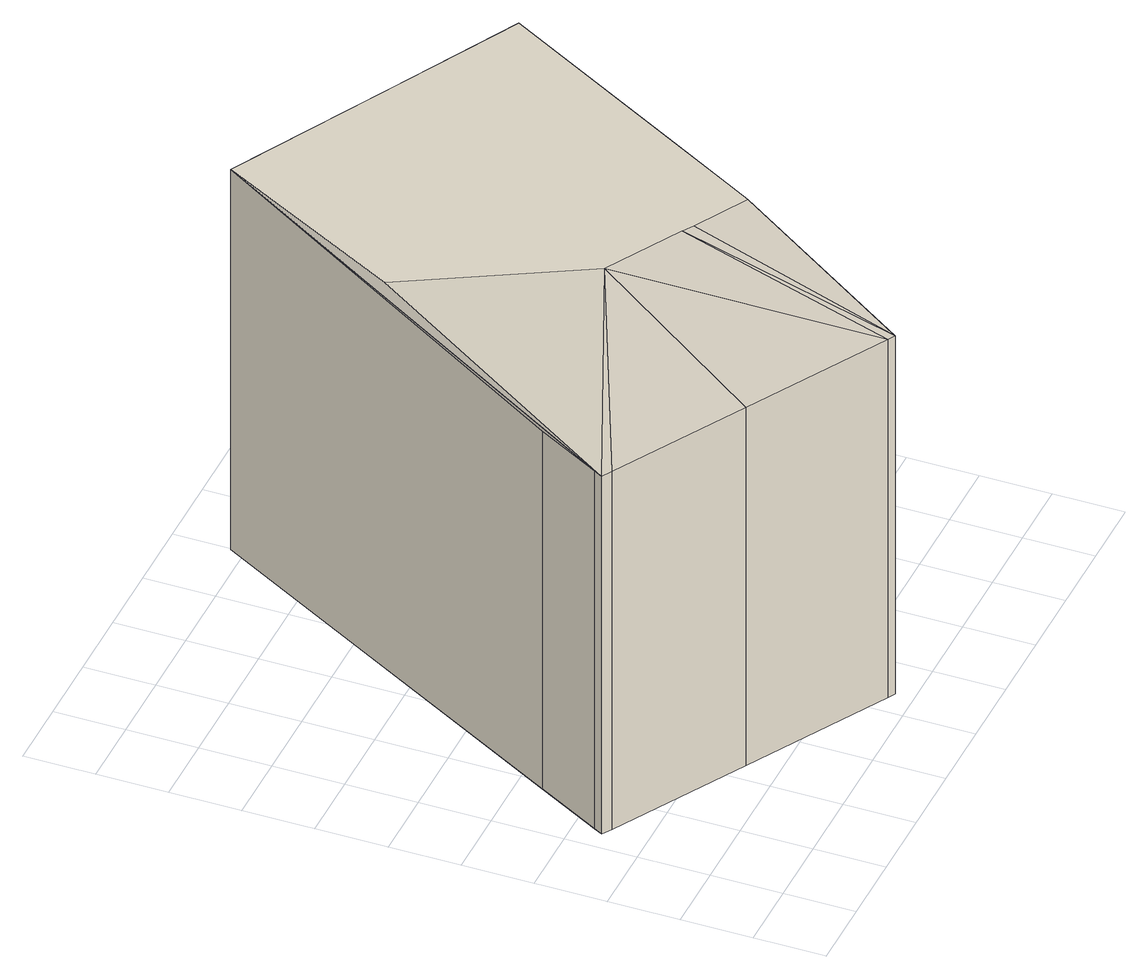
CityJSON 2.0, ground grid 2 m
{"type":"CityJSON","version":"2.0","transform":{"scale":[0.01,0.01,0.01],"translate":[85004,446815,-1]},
"CityObjects":{
"building1":{"type":"Building","children":["building1-1"]},
"building1-1":{"type":"BuildingPart","parents":["building1"],"geometry":[{"type":"Solid","lod":"1.3","boundaries":[[[[0,1,2]],[[3,1,0]],[[4,5,6,7,8,9,10,1,3]],[[2,1,10]],[[11,3,0]],[[12,0,2,13]],[[14,11,0,12]],[[13,2,9,15]],[[2,10,9]],[[16,3,11]],[[17,3,16]],[[17,4,3]],[[17,5,4]],[[17,18,5]],[[18,19,5]],[[20,21,5,19]],[[21,22,6,5]],[[22,23,7,6]],[[24,8,7,23]],[[15,9,8,24]],[[25,16,11,14]],[[26,25,14,12,13,15,27,28,20,29]],[[15,24,23]],[[27,15,23]],[[26,17,16,25]],[[26,29,18,17]],[[29,20,19,18]],[[20,28,21]],[[28,22,21]],[[28,23,22]],[[28,27,23]]]]}]}
},
"vertices":[
[859,63,1216],[990,681,1290],[879,52,1216],[771,804,1290],[505,1297,1290],[793,1838,1290],[1260,1591,1290],[1635,1393,1290],[1313,822,1290],[1175,577,1290],[1021,663,1290],[460,289,1216],[859,63,73],[879,52,73],[460,289,73],[1175,577,73],[84,502,1216],[56,519,1216],[70,544,1216],[174,730,1216],[174,730,73],[793,1838,76],[1260,1591,76],[1635,1393,76],[1313,822,76],[84,502,73],[56,519,73],[918,1065,73],[505,1297,73],[70,544,73]
]}
